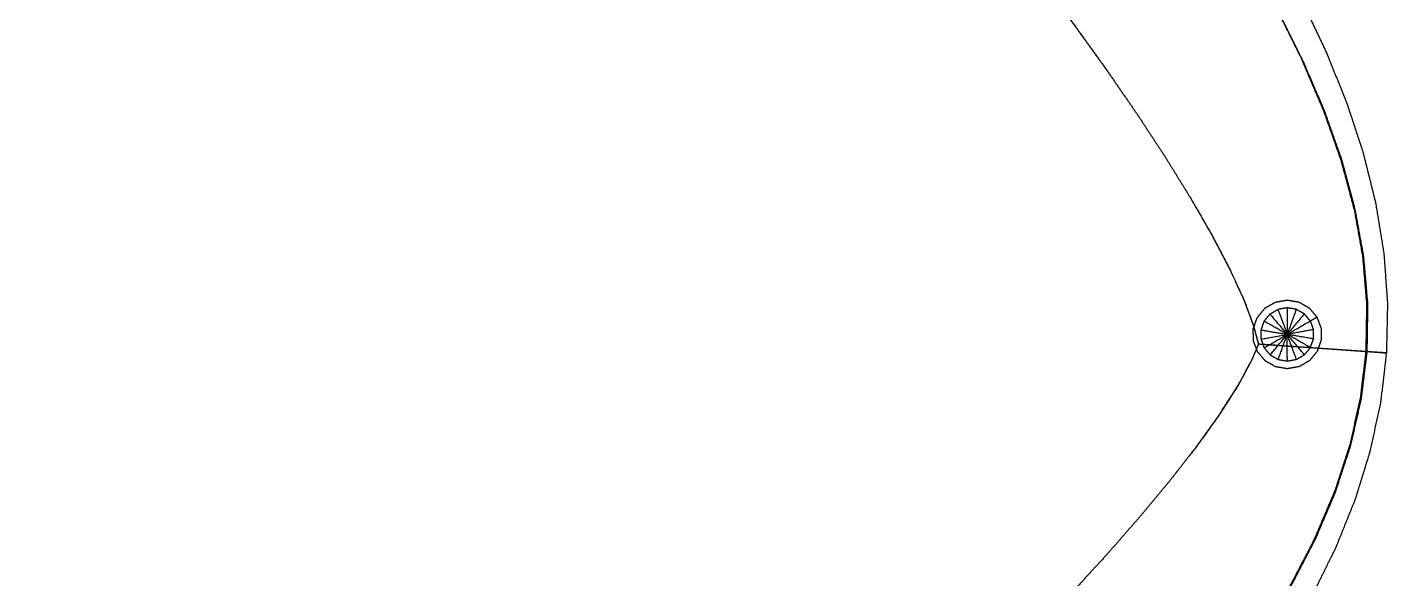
# Model space of a CAD drawing. Header units: millimetres. Extents: x 3429 to 24139, y -631 to 9878.
# Drawn here: x 7886.2 to 7915.46, y 3834.6 to 3846.46 of the extents above; entities that cross this region are included whole.
import ezdxf

# ---------------------------------------------------------------- set-up
doc = ezdxf.new("R2010")
doc.units = ezdxf.units.MM
doc.layers.add('multid_gorunus_4', color=15, linetype='Continuous', lineweight=9)
doc.layers.add('multid_gorunus_5', color=193, linetype='Continuous', lineweight=5)

# ---------------------------------------------------------------- blocks, each defined once
blk = doc.blocks.new('yuvarlak masa')
at = {"layer": 'multid_gorunus_4', "lineweight": -3}
for points, knots in [([(2029.454, 7664.477), (2029.454, 7664.477), (2029.454, 7664.477), (2029.9, 7663.94), (2030.346, 7663.402), (2030.779, 7662.869), (2031.212, 7662.336), (2031.629, 7661.809), (2032.046, 7661.282), (2032.445, 7660.765), (2032.844, 7660.247), (2033.222, 7659.742), (2033.599, 7659.236), (2033.953, 7658.745), (2034.306, 7658.254), (2034.307, 7658.252), (2034.309, 7658.25)], [1, 1, 1, 1, 1, 2, 2, 3, 3, 4, 4, 5, 5, 6, 6, 7, 7, 7.004048, 7.004048, 7.004048]), ([(2029.454, 7664.477), (2029.454, 7664.477), (2029.454, 7664.477), (2029.9, 7663.94), (2030.346, 7663.402), (2030.779, 7662.869), (2031.212, 7662.336), (2031.629, 7661.809), (2032.046, 7661.282), (2032.445, 7660.765), (2032.844, 7660.247), (2033.222, 7659.742), (2033.599, 7659.236), (2033.953, 7658.745), (2034.306, 7658.254), (2034.307, 7658.252), (2034.309, 7658.25)], [1, 1, 1, 1, 1, 2, 2, 3, 3, 4, 4, 5, 5, 6, 6, 7, 7, 7.004048, 7.004048, 7.004048]), ([(2035.21, 7663.894), (2035.598, 7663.343), (2035.985, 7662.792), (2036.347, 7662.244), (2036.71, 7661.696), (2037.043, 7661.151), (2037.377, 7660.607), (2037.678, 7660.066), (2037.98, 7659.525), (2038.246, 7658.989), (2038.512, 7658.453)], [-3, -3, -3, -2, -2, -1, -1, 0, 0, 1, 1, 2, 2, 2]), ([(2035.21, 7663.894), (2035.598, 7663.343), (2035.985, 7662.792), (2036.347, 7662.244), (2036.71, 7661.696), (2037.043, 7661.151), (2037.377, 7660.607), (2037.678, 7660.066), (2037.98, 7659.525), (2038.246, 7658.989), (2038.512, 7658.453)], [-3, -3, -3, -2, -2, -1, -1, 0, 0, 1, 1, 2, 2, 2]), ([(2036.255, 7644.231), (2036.629, 7644.725), (2037.004, 7645.218), (2037.343, 7645.712), (2037.681, 7646.207), (2037.981, 7646.702), (2038.281, 7647.197), (2038.539, 7647.694), (2038.796, 7648.19), (2039.008, 7648.688), (2039.22, 7649.186), (2039.384, 7649.687), (2039.549, 7650.187), (2039.663, 7650.69), (2039.777, 7651.193), (2039.839, 7651.699), (2039.901, 7652.205), (2039.909, 7652.715), (2039.917, 7653.225), (2039.872, 7653.739), (2039.828, 7654.252), (2039.734, 7654.77), (2039.639, 7655.288), (2039.498, 7655.811), (2039.356, 7656.333), (2039.169, 7656.861), (2038.983, 7657.388), (2038.754, 7657.92), (2038.525, 7658.451), (2038.258, 7658.988), (2037.991, 7659.524), (2037.688, 7660.065), (2037.386, 7660.605)], [-10, -10, -10, -9, -9, -8, -8, -7, -7, -6, -6, -5, -5, -4, -4, -3, -3, -2, -2, -1, -1, 0, 0, 1, 1, 2, 2, 3, 3, 4, 4, 5, 5, 6, 6, 6]), ([(2036.255, 7644.231), (2036.629, 7644.725), (2037.004, 7645.218), (2037.343, 7645.712), (2037.681, 7646.207), (2037.981, 7646.702), (2038.281, 7647.197), (2038.539, 7647.694), (2038.796, 7648.19), (2039.008, 7648.688), (2039.22, 7649.186), (2039.384, 7649.687), (2039.549, 7650.187), (2039.663, 7650.69), (2039.777, 7651.193), (2039.839, 7651.699), (2039.901, 7652.205), (2039.909, 7652.715), (2039.917, 7653.225), (2039.872, 7653.739), (2039.828, 7654.252), (2039.734, 7654.77), (2039.639, 7655.288), (2039.498, 7655.811), (2039.356, 7656.333), (2039.169, 7656.861), (2038.983, 7657.388), (2038.754, 7657.92), (2038.525, 7658.451), (2038.258, 7658.988), (2037.991, 7659.524), (2037.688, 7660.065), (2037.386, 7660.605)], [-10, -10, -10, -9, -9, -8, -8, -7, -7, -6, -6, -5, -5, -4, -4, -3, -3, -2, -2, -1, -1, 0, 0, 1, 1, 2, 2, 3, 3, 4, 4, 5, 5, 6, 6, 6]), ([(2038.123, 7645.93), (2038.42, 7646.443), (2038.718, 7646.957), (2038.972, 7647.473), (2039.227, 7647.989), (2039.436, 7648.508), (2039.645, 7649.027), (2039.807, 7649.549), (2039.969, 7650.071), (2040.082, 7650.597), (2040.196, 7651.122), (2040.258, 7651.651), (2040.321, 7652.179), (2040.333, 7652.712), (2040.344, 7653.244), (2040.305, 7653.78), (2040.266, 7654.316), (2040.178, 7654.855), (2040.09, 7655.395), (2039.955, 7655.938), (2039.82, 7656.481), (2039.64, 7657.028), (2039.459, 7657.574), (2039.236, 7658.124), (2039.013, 7658.674), (2038.75, 7659.227), (2038.488, 7659.78)], [-8, -8, -8, -7, -7, -6, -6, -5, -5, -4, -4, -3, -3, -2, -2, -1, -1, 0, 0, 1, 1, 2, 2, 3, 3, 4, 4, 5, 5, 5]), ([(2038.123, 7645.93), (2038.42, 7646.443), (2038.718, 7646.957), (2038.972, 7647.473), (2039.227, 7647.989), (2039.436, 7648.508), (2039.645, 7649.027), (2039.807, 7649.549), (2039.969, 7650.071), (2040.082, 7650.597), (2040.196, 7651.122), (2040.258, 7651.651), (2040.321, 7652.179), (2040.333, 7652.712), (2040.344, 7653.244), (2040.305, 7653.78), (2040.266, 7654.316), (2040.178, 7654.855), (2040.09, 7655.395), (2039.955, 7655.938), (2039.82, 7656.481), (2039.64, 7657.028), (2039.459, 7657.574), (2039.236, 7658.124), (2039.013, 7658.674), (2038.75, 7659.227), (2038.488, 7659.78)], [-8, -8, -8, -7, -7, -6, -6, -5, -5, -4, -4, -3, -3, -2, -2, -1, -1, 0, 0, 1, 1, 2, 2, 3, 3, 4, 4, 5, 5, 5]), ([(2039.336, 7656.338), (2039.476, 7655.815), (2039.615, 7655.292), (2039.617, 7655.291), (2039.618, 7655.29), (2039.478, 7655.813), (2039.337, 7656.335), (2039.152, 7656.862), (2038.967, 7657.389), (2038.739, 7657.921), (2038.512, 7658.453), (2038.512, 7658.455), (2038.512, 7658.456), (2038.739, 7657.924), (2038.966, 7657.392), (2038.966, 7657.391), (2038.967, 7657.389)], [-3, -3, -3, -2, -2, -1, -1, 0, 0, 1, 1, 2, 2, 3, 3, 4, 4, 4.002818, 4.002818, 4.002818]), ([(2039.336, 7656.338), (2039.476, 7655.815), (2039.615, 7655.292), (2039.617, 7655.291), (2039.618, 7655.29), (2039.478, 7655.813), (2039.337, 7656.335), (2039.152, 7656.862), (2038.967, 7657.389), (2038.739, 7657.921), (2038.512, 7658.453), (2038.512, 7658.455), (2038.512, 7658.456), (2038.739, 7657.924), (2038.966, 7657.392), (2038.966, 7657.391), (2038.967, 7657.389)], [-3, -3, -3, -2, -2, -1, -1, 0, 0, 1, 1, 2, 2, 3, 3, 4, 4, 4.002818, 4.002818, 4.002818]), ([(2039.615, 7655.292), (2039.708, 7654.774), (2039.801, 7654.256), (2039.844, 7653.742), (2039.887, 7653.228), (2039.879, 7652.72), (2039.871, 7652.212)], [-3, -3, -3, -2, -2, -1, -1, -0.004637, -0.004637, -0.004637]), ([(2039.615, 7655.292), (2039.708, 7654.774), (2039.801, 7654.256), (2039.844, 7653.742), (2039.887, 7653.228), (2039.879, 7652.72), (2039.871, 7652.212)], [-3, -3, -3, -2, -2, -1, -1, -0.004637, -0.004637, -0.004637]), ([(2039.871, 7652.207), (2039.809, 7651.701), (2039.748, 7651.194), (2039.635, 7650.691), (2039.521, 7650.188), (2039.359, 7649.687), (2039.196, 7649.186)], [0.000254, 0.000254, 0.000254, 1, 1, 2, 2, 3, 3, 3]), ([(2039.871, 7652.207), (2039.809, 7651.701), (2039.748, 7651.194), (2039.635, 7650.691), (2039.521, 7650.188), (2039.359, 7649.687), (2039.196, 7649.186)], [0.000254, 0.000254, 0.000254, 1, 1, 2, 2, 3, 3, 3]), ([(2039.871, 7652.212), (2039.871, 7652.21), (2039.871, 7652.207), (2039.871, 7652.207), (2039.871, 7652.207)], [-0.004636755, -0.004636755, -0.004636755, 0, 0, 0.00025413, 0.00025413, 0.00025413]), ([(2039.871, 7652.212), (2039.871, 7652.21), (2039.871, 7652.207), (2039.871, 7652.207), (2039.871, 7652.207)], [-0.004636755, -0.004636755, -0.004636755, 0, 0, 0.00025413, 0.00025413, 0.00025413]), ([(2040.321, 7652.179), (2040.314, 7652.18), (2040.307, 7652.18), (2040.292, 7652.181), (2040.277, 7652.182), (2040.259, 7652.183), (2040.242, 7652.184), (2040.223, 7652.185), (2040.204, 7652.186), (2040.182, 7652.187), (2040.161, 7652.189), (2040.137, 7652.19), (2040.113, 7652.192), (2040.087, 7652.193), (2040.061, 7652.195), (2040.035, 7652.197), (2040.009, 7652.198), (2039.985, 7652.2), (2039.961, 7652.202), (2039.941, 7652.203), (2039.92, 7652.204), (2039.911, 7652.205), (2039.901, 7652.205)], [29, 29, 29, 30, 30, 31, 31, 32, 32, 33, 33, 34, 34, 35, 35, 36, 36, 37, 37, 38, 38, 39, 39, 39.683447, 39.683447, 39.683447]), ([(2040.321, 7652.179), (2040.314, 7652.18), (2040.307, 7652.18), (2040.292, 7652.181), (2040.277, 7652.182), (2040.259, 7652.183), (2040.242, 7652.184), (2040.223, 7652.185), (2040.204, 7652.186), (2040.182, 7652.187), (2040.161, 7652.189), (2040.137, 7652.19), (2040.113, 7652.192), (2040.087, 7652.193), (2040.061, 7652.195), (2040.035, 7652.197), (2040.009, 7652.198), (2039.985, 7652.2), (2039.961, 7652.202), (2039.941, 7652.203), (2039.92, 7652.204), (2039.911, 7652.205), (2039.901, 7652.205)], [29, 29, 29, 30, 30, 31, 31, 32, 32, 33, 33, 34, 34, 35, 35, 36, 36, 37, 37, 38, 38, 39, 39, 39.683447, 39.683447, 39.683447]), ([(2038.266, 7647.197), (2038.265, 7647.196), (2038.264, 7647.195), (2037.966, 7646.699), (2037.668, 7646.203), (2037.668, 7646.205), (2037.668, 7646.207), (2037.967, 7646.702), (2038.265, 7647.198), (2038.522, 7647.694), (2038.778, 7648.191), (2038.988, 7648.689), (2039.199, 7649.188), (2039.198, 7649.187), (2039.196, 7649.186), (2038.986, 7648.687), (2038.776, 7648.189), (2038.776, 7648.189), (2038.776, 7648.188)], [-7.002731, -7.002731, -7.002731, -7, -7, -6, -6, -5, -5, -4, -4, -3, -3, -2, -2, -1, -1, 0, 0, 0.000328, 0.000328, 0.000328]), ([(2038.266, 7647.197), (2038.265, 7647.196), (2038.264, 7647.195), (2037.966, 7646.699), (2037.668, 7646.203), (2037.668, 7646.205), (2037.668, 7646.207), (2037.967, 7646.702), (2038.265, 7647.198), (2038.522, 7647.694), (2038.778, 7648.191), (2038.988, 7648.689), (2039.199, 7649.188), (2039.198, 7649.187), (2039.196, 7649.186), (2038.986, 7648.687), (2038.776, 7648.189), (2038.776, 7648.189), (2038.776, 7648.188)], [-7.002731, -7.002731, -7.002731, -7, -7, -6, -6, -5, -5, -4, -4, -3, -3, -2, -2, -1, -1, 0, 0, 0.000328, 0.000328, 0.000328])]:
    blk.add_open_spline(points, degree=2, knots=knots, dxfattribs=at)
at = {"layer": 'multid_gorunus_5', "lineweight": -3}
for points, knots in [([(2007.124, 7679.867), (2007.011, 7679.745), (2006.899, 7679.623), (2006.714, 7679.425), (2006.528, 7679.227), (2006.251, 7678.931), (2005.973, 7678.635), (2005.611, 7678.25), (2005.249, 7677.866), (2004.811, 7677.402), (2004.374, 7676.937), (2003.869, 7676.402), (2003.365, 7675.866), (2002.801, 7675.269), (2002.238, 7674.671), (2001.617, 7674.013), (2000.997, 7673.355), (2000.32, 7672.637), (1999.643, 7671.919), (1998.911, 7671.142), (1998.18, 7670.366), (1997.394, 7669.533), (1996.609, 7668.7), (1995.821, 7667.807), (1995.033, 7666.914), (1994.294, 7665.958), (1993.554, 7665.002), (1992.915, 7663.981), (1992.276, 7662.96), (1991.787, 7661.871), (1991.299, 7660.782), (1990.973, 7659.585), (1990.118, 7657.93), (1989.965, 7656.587), (1989.751, 7655.192), (1989.783, 7653.664), (1989.814, 7652.136), (1990.041, 7650.384), (1990.268, 7648.632), (1990.733, 7646.792), (1991.199, 7644.952), (1991.946, 7643.161), (1992.694, 7641.37), (1993.767, 7639.763), (1994.841, 7638.156), (1996.283, 7636.871), (1997.726, 7635.585), (1999.396, 7634.597), (2001.067, 7633.608), (2002.824, 7632.892), (2004.582, 7632.176), (2006.286, 7631.709), (2007.99, 7631.242), (2009.498, 7630.999), (2011.007, 7630.757), (2012.419, 7630.775), (2014.299, 7631.199), (2015.529, 7631.356), (2016.759, 7631.513), (2017.906, 7631.846), (2019.052, 7632.179), (2020.152, 7632.67), (2021.252, 7633.162), (2022.3, 7633.762), (2023.349, 7634.362), (2024.343, 7635.018), (2025.336, 7635.675), (2026.27, 7636.338), (2027.204, 7637), (2028.074, 7637.617), (2028.945, 7638.234), (2029.749, 7638.805), (2030.554, 7639.376), (2031.292, 7639.9), (2032.03, 7640.423), (2032.7, 7640.898), (2033.37, 7641.373), (2033.97, 7641.799), (2034.57, 7642.224), (2035.09, 7642.593), (2035.611, 7642.962), (2036.042, 7643.268), (2036.473, 7643.573), (2036.804, 7643.807), (2037.136, 7644.041), (2037.358, 7644.197), (2037.579, 7644.353), (2037.716, 7644.448), (2037.852, 7644.542)], [-33.999876, -33.999876, -33.999876, -33, -33, -32, -32, -31, -31, -30, -30, -29, -29, -28, -28, -27, -27, -26, -26, -25, -25, -24, -24, -23, -23, -22, -22, -21, -21, -20, -20, -19, -19, -18, -18, -17, -17, -16, -16, -15, -15, -14, -14, -13, -13, -12, -12, -11, -11, -10, -10, -9, -9, -8, -8, -7, -7, -6, -6, -5, -5, -4, -4, -3, -3, -2, -2, -1, -1, 0, 0, 1, 1, 2, 2, 3, 3, 4, 4, 5, 5, 6, 6, 7, 7, 8, 8, 9, 9, 9.998954, 9.998954, 9.998954]), ([(2007.124, 7679.867), (2007.011, 7679.745), (2006.899, 7679.623), (2006.714, 7679.425), (2006.528, 7679.227), (2006.251, 7678.931), (2005.973, 7678.635), (2005.611, 7678.25), (2005.249, 7677.866), (2004.811, 7677.402), (2004.374, 7676.937), (2003.869, 7676.402), (2003.365, 7675.866), (2002.801, 7675.269), (2002.238, 7674.671), (2001.617, 7674.013), (2000.997, 7673.355), (2000.32, 7672.637), (1999.643, 7671.919), (1998.911, 7671.142), (1998.18, 7670.366), (1997.394, 7669.533), (1996.609, 7668.7), (1995.821, 7667.807), (1995.033, 7666.914), (1994.294, 7665.958), (1993.554, 7665.002), (1992.915, 7663.981), (1992.276, 7662.96), (1991.787, 7661.871), (1991.299, 7660.782), (1990.973, 7659.585), (1990.118, 7657.93), (1989.965, 7656.587), (1989.751, 7655.192), (1989.783, 7653.664), (1989.814, 7652.136), (1990.041, 7650.384), (1990.268, 7648.632), (1990.733, 7646.792), (1991.199, 7644.952), (1991.946, 7643.161), (1992.694, 7641.37), (1993.767, 7639.763), (1994.841, 7638.156), (1996.283, 7636.871), (1997.726, 7635.585), (1999.396, 7634.597), (2001.067, 7633.608), (2002.824, 7632.892), (2004.582, 7632.176), (2006.286, 7631.709), (2007.99, 7631.242), (2009.498, 7630.999), (2011.007, 7630.757), (2012.419, 7630.775), (2014.299, 7631.199), (2015.529, 7631.356), (2016.759, 7631.513), (2017.906, 7631.846), (2019.052, 7632.179), (2020.152, 7632.67), (2021.252, 7633.162), (2022.3, 7633.762), (2023.349, 7634.362), (2024.343, 7635.018), (2025.336, 7635.675), (2026.27, 7636.338), (2027.204, 7637), (2028.074, 7637.617), (2028.945, 7638.234), (2029.749, 7638.805), (2030.554, 7639.376), (2031.292, 7639.9), (2032.03, 7640.423), (2032.7, 7640.898), (2033.37, 7641.373), (2033.97, 7641.799), (2034.57, 7642.224), (2035.09, 7642.593), (2035.611, 7642.962), (2036.042, 7643.268), (2036.473, 7643.573), (2036.804, 7643.807), (2037.136, 7644.041), (2037.358, 7644.197), (2037.579, 7644.353), (2037.716, 7644.448), (2037.852, 7644.542)], [-33.999876, -33.999876, -33.999876, -33, -33, -32, -32, -31, -31, -30, -30, -29, -29, -28, -28, -27, -27, -26, -26, -25, -25, -24, -24, -23, -23, -22, -22, -21, -21, -20, -20, -19, -19, -18, -18, -17, -17, -16, -16, -15, -15, -14, -14, -13, -13, -12, -12, -11, -11, -10, -10, -9, -9, -8, -8, -7, -7, -6, -6, -5, -5, -4, -4, -3, -3, -2, -2, -1, -1, 0, 0, 1, 1, 2, 2, 3, 3, 4, 4, 5, 5, 6, 6, 7, 7, 8, 8, 9, 9, 9.998954, 9.998954, 9.998954]), ([(1990.749, 7658.762), (1991.043, 7659.116), (1991.336, 7659.47), (1991.694, 7659.878), (1992.051, 7660.287), (1992.44, 7660.711), (1992.829, 7661.135), (1993.247, 7661.573), (1993.665, 7662.011), (1994.109, 7662.459), (1994.553, 7662.908), (1995.019, 7663.365), (1995.486, 7663.822), (1995.972, 7664.286), (1996.458, 7664.75), (1996.961, 7665.219), (1997.463, 7665.687), (1997.979, 7666.158), (1998.496, 7666.628), (1999.022, 7667.099), (1999.548, 7667.569), (2000.081, 7668.038), (2000.615, 7668.506), (2001.152, 7668.97), (2001.689, 7669.434), (2002.227, 7669.89), (2002.765, 7670.347), (2003.302, 7670.793), (2003.839, 7671.24), (2004.373, 7671.673), (2004.906, 7672.107), (2005.432, 7672.524), (2005.959, 7672.942), (2006.476, 7673.341), (2006.993, 7673.74), (2007.499, 7674.117), (2008.004, 7674.495), (2008.496, 7674.848), (2008.987, 7675.202), (2009.461, 7675.529), (2009.936, 7675.855), (2010.389, 7676.152), (2010.843, 7676.45), (2011.273, 7676.715), (2011.703, 7676.981), (2012.105, 7677.212), (2012.508, 7677.443), (2012.879, 7677.638), (2013.25, 7677.832), (2013.581, 7677.984), (2013.913, 7678.136), (2014.195, 7678.24), (2014.478, 7678.345), (2014.675, 7678.398), (2014.872, 7678.451), (2015.059, 7678.37), (2015.247, 7678.29), (2015.512, 7678.147), (2015.777, 7678.003), (2016.084, 7677.806), (2016.39, 7677.609), (2016.731, 7677.364), (2017.071, 7677.119), (2017.437, 7676.834), (2017.803, 7676.549), (2018.192, 7676.227), (2018.581, 7675.904), (2018.989, 7675.547), (2019.398, 7675.19), (2019.822, 7674.801), (2020.247, 7674.413), (2020.685, 7673.995), (2021.122, 7673.577), (2021.571, 7673.133), (2022.02, 7672.69), (2022.477, 7672.223), (2022.935, 7671.757), (2023.398, 7671.271), (2023.862, 7670.785), (2024.331, 7670.282), (2024.799, 7669.779), (2025.269, 7669.263), (2025.74, 7668.747), (2026.21, 7668.221), (2026.68, 7667.694), (2027.148, 7667.161), (2027.617, 7666.627), (2028.08, 7666.09), (2028.544, 7665.553), (2029, 7665.014), (2029.457, 7664.475), (2029.903, 7663.938), (2030.349, 7663.401), (2030.782, 7662.867), (2031.215, 7662.334), (2031.633, 7661.807), (2032.05, 7661.281), (2032.449, 7660.763), (2032.848, 7660.245), (2033.225, 7659.74), (2033.602, 7659.234), (2033.956, 7658.742), (2034.309, 7658.251), (2034.636, 7657.776), (2034.963, 7657.302), (2035.26, 7656.848), (2035.558, 7656.394), (2035.823, 7655.964), (2036.089, 7655.534), (2036.321, 7655.132), (2036.552, 7654.729), (2036.747, 7654.358), (2036.942, 7653.987), (2037.095, 7653.656), (2037.247, 7653.325), (2037.352, 7653.043), (2037.456, 7652.76), (2037.509, 7652.563), (2037.562, 7652.366), (2037.482, 7652.179), (2037.402, 7651.991), (2037.259, 7651.726), (2037.116, 7651.461), (2036.919, 7651.154), (2036.721, 7650.848), (2036.477, 7650.508), (2036.232, 7650.168), (2035.947, 7649.802), (2035.662, 7649.436), (2035.339, 7649.047), (2035.016, 7648.659), (2034.659, 7648.25), (2034.302, 7647.842), (2033.913, 7647.418), (2033.524, 7646.993), (2033.106, 7646.556), (2032.688, 7646.118), (2032.244, 7645.67), (2031.8, 7645.221), (2031.334, 7644.764), (2030.867, 7644.307), (2030.381, 7643.843), (2029.895, 7643.379), (2029.392, 7642.91), (2028.889, 7642.442), (2028.373, 7641.971), (2027.857, 7641.501), (2027.331, 7641.03), (2026.805, 7640.56), (2026.272, 7640.091), (2025.738, 7639.623), (2025.201, 7639.159), (2024.664, 7638.695), (2024.126, 7638.239), (2023.587, 7637.782), (2023.05, 7637.335), (2022.513, 7636.889), (2021.98, 7636.456), (2021.447, 7636.022), (2020.921, 7635.605), (2020.394, 7635.187), (2019.877, 7634.788), (2019.36, 7634.389), (2018.854, 7634.011), (2018.349, 7633.634), (2017.857, 7633.28), (2017.366, 7632.927), (2016.892, 7632.6), (2016.417, 7632.274), (2015.963, 7631.977), (2015.51, 7631.679), (2015.177, 7631.474), (2014.844, 7631.268)], [4.088884, 4.088884, 4.088884, 5, 5, 6, 6, 7, 7, 8, 8, 9, 9, 10, 10, 11, 11, 12, 12, 13, 13, 14, 14, 15, 15, 16, 16, 17, 17, 18, 18, 19, 19, 20, 20, 21, 21, 22, 22, 23, 23, 24, 24, 25, 25, 26, 26, 27, 27, 28, 28, 29, 29, 30, 30, 31, 31, 32, 32, 33, 33, 34, 34, 35, 35, 36, 36, 37, 37, 38, 38, 39, 39, 40, 40, 41, 41, 42, 42, 43, 43, 44, 44, 45, 45, 46, 46, 47, 47, 48, 48, 49, 49, 50, 50, 51, 51, 52, 52, 53, 53, 54, 54, 55, 55, 56, 56, 57, 57, 58, 58, 59, 59, 60, 60, 61, 61, 62, 62, 63, 63, 64, 64, 65, 65, 66, 66, 67, 67, 68, 68, 69, 69, 70, 70, 71, 71, 72, 72, 73, 73, 74, 74, 75, 75, 76, 76, 77, 77, 78, 78, 79, 79, 80, 80, 81, 81, 82, 82, 83, 83, 84, 84, 85, 85, 86, 86, 87, 87, 88, 88, 89, 89, 89.773868, 89.773868, 89.773868]), ([(1990.749, 7658.762), (1991.043, 7659.116), (1991.336, 7659.47), (1991.694, 7659.878), (1992.051, 7660.287), (1992.44, 7660.711), (1992.829, 7661.135), (1993.247, 7661.573), (1993.665, 7662.011), (1994.109, 7662.459), (1994.553, 7662.908), (1995.019, 7663.365), (1995.486, 7663.822), (1995.972, 7664.286), (1996.458, 7664.75), (1996.961, 7665.219), (1997.463, 7665.687), (1997.979, 7666.158), (1998.496, 7666.628), (1999.022, 7667.099), (1999.548, 7667.569), (2000.081, 7668.038), (2000.615, 7668.506), (2001.152, 7668.97), (2001.689, 7669.434), (2002.227, 7669.89), (2002.765, 7670.347), (2003.302, 7670.793), (2003.839, 7671.24), (2004.373, 7671.673), (2004.906, 7672.107), (2005.432, 7672.524), (2005.959, 7672.942), (2006.476, 7673.341), (2006.993, 7673.74), (2007.499, 7674.117), (2008.004, 7674.495), (2008.496, 7674.848), (2008.987, 7675.202), (2009.461, 7675.529), (2009.936, 7675.855), (2010.389, 7676.152), (2010.843, 7676.45), (2011.273, 7676.715), (2011.703, 7676.981), (2012.105, 7677.212), (2012.508, 7677.443), (2012.879, 7677.638), (2013.25, 7677.832), (2013.581, 7677.984), (2013.913, 7678.136), (2014.195, 7678.24), (2014.478, 7678.345), (2014.675, 7678.398), (2014.872, 7678.451), (2015.059, 7678.37), (2015.247, 7678.29), (2015.512, 7678.147), (2015.777, 7678.003), (2016.084, 7677.806), (2016.39, 7677.609), (2016.731, 7677.364), (2017.071, 7677.119), (2017.437, 7676.834), (2017.803, 7676.549), (2018.192, 7676.227), (2018.581, 7675.904), (2018.989, 7675.547), (2019.398, 7675.19), (2019.822, 7674.801), (2020.247, 7674.413), (2020.685, 7673.995), (2021.122, 7673.577), (2021.571, 7673.133), (2022.02, 7672.69), (2022.477, 7672.223), (2022.935, 7671.757), (2023.398, 7671.271), (2023.862, 7670.785), (2024.331, 7670.282), (2024.799, 7669.779), (2025.269, 7669.263), (2025.74, 7668.747), (2026.21, 7668.221), (2026.68, 7667.694), (2027.148, 7667.161), (2027.617, 7666.627), (2028.08, 7666.09), (2028.544, 7665.553), (2029, 7665.014), (2029.457, 7664.475), (2029.903, 7663.938), (2030.349, 7663.401), (2030.782, 7662.867), (2031.215, 7662.334), (2031.633, 7661.807), (2032.05, 7661.281), (2032.449, 7660.763), (2032.848, 7660.245), (2033.225, 7659.74), (2033.602, 7659.234), (2033.956, 7658.742), (2034.309, 7658.251), (2034.636, 7657.776), (2034.963, 7657.302), (2035.26, 7656.848), (2035.558, 7656.394), (2035.823, 7655.964), (2036.089, 7655.534), (2036.321, 7655.132), (2036.552, 7654.729), (2036.747, 7654.358), (2036.942, 7653.987), (2037.095, 7653.656), (2037.247, 7653.325), (2037.352, 7653.043), (2037.456, 7652.76), (2037.509, 7652.563), (2037.562, 7652.366), (2037.482, 7652.179), (2037.402, 7651.991), (2037.259, 7651.726), (2037.116, 7651.461), (2036.919, 7651.154), (2036.721, 7650.848), (2036.477, 7650.508), (2036.232, 7650.168), (2035.947, 7649.802), (2035.662, 7649.436), (2035.339, 7649.047), (2035.016, 7648.659), (2034.659, 7648.25), (2034.302, 7647.842), (2033.913, 7647.418), (2033.524, 7646.993), (2033.106, 7646.556), (2032.688, 7646.118), (2032.244, 7645.67), (2031.8, 7645.221), (2031.334, 7644.764), (2030.867, 7644.307), (2030.381, 7643.843), (2029.895, 7643.379), (2029.392, 7642.91), (2028.889, 7642.442), (2028.373, 7641.971), (2027.857, 7641.501), (2027.331, 7641.03), (2026.805, 7640.56), (2026.272, 7640.091), (2025.738, 7639.623), (2025.201, 7639.159), (2024.664, 7638.695), (2024.126, 7638.239), (2023.587, 7637.782), (2023.05, 7637.335), (2022.513, 7636.889), (2021.98, 7636.456), (2021.447, 7636.022), (2020.921, 7635.605), (2020.394, 7635.187), (2019.877, 7634.788), (2019.36, 7634.389), (2018.854, 7634.011), (2018.349, 7633.634), (2017.857, 7633.28), (2017.366, 7632.927), (2016.892, 7632.6), (2016.417, 7632.274), (2015.963, 7631.977), (2015.51, 7631.679), (2015.177, 7631.474), (2014.844, 7631.268)], [4.088884, 4.088884, 4.088884, 5, 5, 6, 6, 7, 7, 8, 8, 9, 9, 10, 10, 11, 11, 12, 12, 13, 13, 14, 14, 15, 15, 16, 16, 17, 17, 18, 18, 19, 19, 20, 20, 21, 21, 22, 22, 23, 23, 24, 24, 25, 25, 26, 26, 27, 27, 28, 28, 29, 29, 30, 30, 31, 31, 32, 32, 33, 33, 34, 34, 35, 35, 36, 36, 37, 37, 38, 38, 39, 39, 40, 40, 41, 41, 42, 42, 43, 43, 44, 44, 45, 45, 46, 46, 47, 47, 48, 48, 49, 49, 50, 50, 51, 51, 52, 52, 53, 53, 54, 54, 55, 55, 56, 56, 57, 57, 58, 58, 59, 59, 60, 60, 61, 61, 62, 62, 63, 63, 64, 64, 65, 65, 66, 66, 67, 67, 68, 68, 69, 69, 70, 70, 71, 71, 72, 72, 73, 73, 74, 74, 75, 75, 76, 76, 77, 77, 78, 78, 79, 79, 80, 80, 81, 81, 82, 82, 83, 83, 84, 84, 85, 85, 86, 86, 87, 87, 88, 88, 89, 89, 89.773868, 89.773868, 89.773868]), ([(2036.552, 7654.73), (2036.746, 7654.362), (2036.94, 7653.994), (2037.093, 7653.663), (2037.246, 7653.333), (2037.351, 7653.05), (2037.456, 7652.768), (2037.509, 7652.571), (2037.563, 7652.374), (2037.687, 7652.366), (2037.811, 7652.357), (2037.959, 7652.347), (2038.107, 7652.336), (2038.249, 7652.326), (2038.392, 7652.316), (2038.527, 7652.307), (2038.661, 7652.297), (2038.788, 7652.289), (2038.914, 7652.28), (2039.032, 7652.271), (2039.151, 7652.263), (2039.263, 7652.255), (2039.375, 7652.247), (2039.482, 7652.24), (2039.589, 7652.232), (2039.692, 7652.225), (2039.795, 7652.218), (2039.888, 7652.211), (2039.982, 7652.204), (2040.059, 7652.199), (2040.137, 7652.193), (2040.193, 7652.189), (2040.249, 7652.185), (2040.278, 7652.183), (2040.306, 7652.181), (2040.314, 7652.18), (2040.321, 7652.179)], [11.007985, 11.007985, 11.007985, 12, 12, 13, 13, 14, 14, 15, 15, 16, 16, 17, 17, 18, 18, 19, 19, 20, 20, 21, 21, 22, 22, 23, 23, 24, 24, 25, 25, 26, 26, 27, 27, 28, 28, 29, 29, 29]), ([(2036.552, 7654.73), (2036.746, 7654.362), (2036.94, 7653.994), (2037.093, 7653.663), (2037.246, 7653.333), (2037.351, 7653.05), (2037.456, 7652.768), (2037.509, 7652.571), (2037.563, 7652.374), (2037.687, 7652.366), (2037.811, 7652.357), (2037.959, 7652.347), (2038.107, 7652.336), (2038.249, 7652.326), (2038.392, 7652.316), (2038.527, 7652.307), (2038.661, 7652.297), (2038.788, 7652.289), (2038.914, 7652.28), (2039.032, 7652.271), (2039.151, 7652.263), (2039.263, 7652.255), (2039.375, 7652.247), (2039.482, 7652.24), (2039.589, 7652.232), (2039.692, 7652.225), (2039.795, 7652.218), (2039.888, 7652.211), (2039.982, 7652.204), (2040.059, 7652.199), (2040.137, 7652.193), (2040.193, 7652.189), (2040.249, 7652.185), (2040.278, 7652.183), (2040.306, 7652.181), (2040.314, 7652.18), (2040.321, 7652.179)], [11.007985, 11.007985, 11.007985, 12, 12, 13, 13, 14, 14, 15, 15, 16, 16, 17, 17, 18, 18, 19, 19, 20, 20, 21, 21, 22, 22, 23, 23, 24, 24, 25, 25, 26, 26, 27, 27, 28, 28, 29, 29, 29]), ([(2038.178, 7653.151), (2038.08, 7653.133), (2037.982, 7653.115), (2038.082, 7652.846), (2038.181, 7652.578)], [0, 0, 0, 1, 1, 2, 2, 2]), ([(2038.178, 7653.151), (2038.08, 7653.133), (2037.982, 7653.115), (2038.082, 7652.846), (2038.181, 7652.578)], [0, 0, 0, 1, 1, 2, 2, 2]), ([(2038.374, 7653.117), (2038.276, 7653.134), (2038.178, 7653.151), (2038.18, 7652.864), (2038.181, 7652.578)], [0, 0, 0, 1, 1, 2, 2, 2]), ([(2038.374, 7653.117), (2038.276, 7653.134), (2038.178, 7653.151), (2038.18, 7652.864), (2038.181, 7652.578)], [0, 0, 0, 1, 1, 2, 2, 2]), ([(2038.547, 7653.019), (2038.461, 7653.068), (2038.374, 7653.117), (2038.278, 7652.847), (2038.181, 7652.578)], [0, 0, 0, 1, 1, 2, 2, 2]), ([(2038.547, 7653.019), (2038.461, 7653.068), (2038.374, 7653.117), (2038.278, 7652.847), (2038.181, 7652.578)], [0, 0, 0, 1, 1, 2, 2, 2]), ([(2037.616, 7652.674), (2037.65, 7652.768), (2037.683, 7652.862), (2037.932, 7652.72), (2038.181, 7652.578), (2037.899, 7652.626), (2037.616, 7652.674)], [0, 0, 0, 1, 1, 2, 2, 3, 3, 3]), ([(2037.616, 7652.674), (2037.65, 7652.768), (2037.683, 7652.862), (2037.932, 7652.72), (2038.181, 7652.578), (2037.899, 7652.626), (2037.616, 7652.674)], [0, 0, 0, 1, 1, 2, 2, 3, 3, 3]), ([(2037.683, 7652.862), (2037.747, 7652.938), (2037.81, 7653.015), (2037.996, 7652.796), (2038.181, 7652.578)], [0, 0, 0, 1, 1, 2, 2, 2]), ([(2037.683, 7652.862), (2037.747, 7652.938), (2037.81, 7653.015), (2037.996, 7652.796), (2038.181, 7652.578)], [0, 0, 0, 1, 1, 2, 2, 2]), ([(2038.676, 7652.867), (2038.612, 7652.943), (2038.547, 7653.019), (2038.364, 7652.798), (2038.181, 7652.578)], [0, 0, 0, 1, 1, 2, 2, 2]), ([(2038.676, 7652.867), (2038.612, 7652.943), (2038.547, 7653.019), (2038.364, 7652.798), (2038.181, 7652.578)], [0, 0, 0, 1, 1, 2, 2, 2]), ([(2038.181, 7652.578), (2038.429, 7652.722), (2038.676, 7652.867), (2038.682, 7652.87), (2038.687, 7652.873), (2038.693, 7652.877), (2038.698, 7652.88), (2038.704, 7652.883), (2038.709, 7652.886), (2038.715, 7652.889), (2038.72, 7652.893), (2038.726, 7652.896), (2038.731, 7652.899), (2038.737, 7652.902), (2038.743, 7652.906), (2038.748, 7652.909), (2038.754, 7652.912), (2038.759, 7652.915), (2038.765, 7652.919), (2038.77, 7652.922), (2038.776, 7652.925), (2038.781, 7652.928), (2038.787, 7652.931), (2038.792, 7652.935), (2038.798, 7652.938), (2038.803, 7652.941), (2038.809, 7652.944), (2038.814, 7652.948), (2038.82, 7652.951)], [0, 0, 0, 1, 1, 2, 2, 3, 3, 4, 4, 5, 5, 6, 6, 7, 7, 8, 8, 9, 9, 10, 10, 11, 11, 12, 12, 13, 13, 14, 14, 14]), ([(2038.181, 7652.578), (2038.429, 7652.722), (2038.676, 7652.867), (2038.682, 7652.87), (2038.687, 7652.873), (2038.693, 7652.877), (2038.698, 7652.88), (2038.704, 7652.883), (2038.709, 7652.886), (2038.715, 7652.889), (2038.72, 7652.893), (2038.726, 7652.896), (2038.731, 7652.899), (2038.737, 7652.902), (2038.743, 7652.906), (2038.748, 7652.909), (2038.754, 7652.912), (2038.759, 7652.915), (2038.765, 7652.919), (2038.77, 7652.922), (2038.776, 7652.925), (2038.781, 7652.928), (2038.787, 7652.931), (2038.792, 7652.935), (2038.798, 7652.938), (2038.803, 7652.941), (2038.809, 7652.944), (2038.814, 7652.948), (2038.82, 7652.951)], [0, 0, 0, 1, 1, 2, 2, 3, 3, 4, 4, 5, 5, 6, 6, 7, 7, 8, 8, 9, 9, 10, 10, 11, 11, 12, 12, 13, 13, 14, 14, 14]), ([(2037.616, 7652.674), (2037.617, 7652.575), (2037.617, 7652.475), (2037.899, 7652.526), (2038.181, 7652.578)], [0, 0, 0, 1, 1, 2, 2, 2]), ([(2037.616, 7652.674), (2037.617, 7652.575), (2037.617, 7652.475), (2037.899, 7652.526), (2038.181, 7652.578)], [0, 0, 0, 1, 1, 2, 2, 2]), ([(2037.617, 7652.475), (2037.652, 7652.382), (2037.686, 7652.288), (2037.934, 7652.433), (2038.181, 7652.578)], [0, 0, 0, 1, 1, 2, 2, 2]), ([(2037.617, 7652.475), (2037.652, 7652.382), (2037.686, 7652.288), (2037.934, 7652.433), (2038.181, 7652.578)], [0, 0, 0, 1, 1, 2, 2, 2]), ([(2037.686, 7652.288), (2037.751, 7652.212), (2037.815, 7652.136), (2037.998, 7652.357), (2038.181, 7652.578)], [0, 0, 0, 1, 1, 2, 2, 2]), ([(2037.686, 7652.288), (2037.751, 7652.212), (2037.815, 7652.136), (2037.998, 7652.357), (2038.181, 7652.578)], [0, 0, 0, 1, 1, 2, 2, 2]), ([(2037.815, 7652.136), (2037.902, 7652.087), (2037.988, 7652.038), (2038.085, 7652.308), (2038.181, 7652.578)], [0, 0, 0, 1, 1, 2, 2, 2]), ([(2037.815, 7652.136), (2037.902, 7652.087), (2037.988, 7652.038), (2038.085, 7652.308), (2038.181, 7652.578)], [0, 0, 0, 1, 1, 2, 2, 2]), ([(2037.988, 7652.038), (2038.086, 7652.021), (2038.184, 7652.004), (2038.183, 7652.291), (2038.181, 7652.578)], [0, 0, 0, 1, 1, 2, 2, 2]), ([(2037.988, 7652.038), (2038.086, 7652.021), (2038.184, 7652.004), (2038.183, 7652.291), (2038.181, 7652.578)], [0, 0, 0, 1, 1, 2, 2, 2]), ([(2038.746, 7652.481), (2038.746, 7652.581), (2038.745, 7652.68), (2038.463, 7652.629), (2038.181, 7652.578)], [0, 0, 0, 1, 1, 2, 2, 2]), ([(2038.746, 7652.481), (2038.746, 7652.581), (2038.745, 7652.68), (2038.463, 7652.629), (2038.181, 7652.578)], [0, 0, 0, 1, 1, 2, 2, 2]), ([(2038.184, 7652.004), (2038.282, 7652.022), (2038.38, 7652.04), (2038.281, 7652.309), (2038.181, 7652.578)], [0, 0, 0, 1, 1, 2, 2, 2]), ([(2038.38, 7652.04), (2038.466, 7652.09), (2038.552, 7652.14), (2038.367, 7652.359), (2038.181, 7652.578)], [0, 0, 0, 1, 1, 2, 2, 2]), ([(2038.552, 7652.14), (2038.616, 7652.217), (2038.679, 7652.294), (2038.43, 7652.436), (2038.181, 7652.578)], [0, 0, 0, 1, 1, 2, 2, 2]), ([(2038.679, 7652.294), (2038.713, 7652.387), (2038.746, 7652.481), (2038.464, 7652.529), (2038.181, 7652.578)], [0, 0, 0, 1, 1, 2, 2, 2]), ([(2038.184, 7652.004), (2038.282, 7652.022), (2038.38, 7652.04), (2038.281, 7652.309), (2038.181, 7652.578)], [0, 0, 0, 1, 1, 2, 2, 2]), ([(2038.38, 7652.04), (2038.466, 7652.09), (2038.552, 7652.14), (2038.367, 7652.359), (2038.181, 7652.578)], [0, 0, 0, 1, 1, 2, 2, 2]), ([(2038.552, 7652.14), (2038.616, 7652.217), (2038.679, 7652.294), (2038.43, 7652.436), (2038.181, 7652.578)], [0, 0, 0, 1, 1, 2, 2, 2]), ([(2038.679, 7652.294), (2038.713, 7652.387), (2038.746, 7652.481), (2038.464, 7652.529), (2038.181, 7652.578)], [0, 0, 0, 1, 1, 2, 2, 2]), ([(2039.901, 7652.205), (2039.9, 7652.205), (2039.899, 7652.205), (2039.885, 7652.206), (2039.871, 7652.207), (2039.839, 7652.209), (2039.807, 7652.212), (2039.762, 7652.215), (2039.718, 7652.218), (2039.668, 7652.221), (2039.618, 7652.224), (2039.569, 7652.228), (2039.52, 7652.231), (2039.479, 7652.234), (2039.438, 7652.237), (2039.4, 7652.239), (2039.362, 7652.242), (2039.324, 7652.245), (2039.285, 7652.247), (2039.241, 7652.25), (2039.197, 7652.253), (2039.144, 7652.257), (2039.091, 7652.261), (2039.025, 7652.265), (2038.96, 7652.27), (2038.88, 7652.275), (2038.799, 7652.281), (2038.702, 7652.288), (2038.604, 7652.294), (2038.486, 7652.302), (2038.368, 7652.31), (2038.234, 7652.32), (2038.101, 7652.329), (2037.955, 7652.339), (2037.81, 7652.349), (2037.686, 7652.358), (2037.562, 7652.366)], [45, 45, 45, 46, 46, 47, 47, 48, 48, 49, 49, 50, 50, 51, 51, 52, 52, 53, 53, 54, 54, 55, 55, 56, 56, 57, 57, 58, 58, 59, 59, 60, 60, 61, 61, 62, 62, 63, 63, 63]), ([(2039.901, 7652.205), (2039.9, 7652.205), (2039.899, 7652.205), (2039.885, 7652.206), (2039.871, 7652.207), (2039.839, 7652.209), (2039.807, 7652.212), (2039.762, 7652.215), (2039.718, 7652.218), (2039.668, 7652.221), (2039.618, 7652.224), (2039.569, 7652.228), (2039.52, 7652.231), (2039.479, 7652.234), (2039.438, 7652.237), (2039.4, 7652.239), (2039.362, 7652.242), (2039.324, 7652.245), (2039.285, 7652.247), (2039.241, 7652.25), (2039.197, 7652.253), (2039.144, 7652.257), (2039.091, 7652.261), (2039.025, 7652.265), (2038.96, 7652.27), (2038.88, 7652.275), (2038.799, 7652.281), (2038.702, 7652.288), (2038.604, 7652.294), (2038.486, 7652.302), (2038.368, 7652.31), (2038.234, 7652.32), (2038.101, 7652.329), (2037.955, 7652.339), (2037.81, 7652.349), (2037.686, 7652.358), (2037.562, 7652.366)], [45, 45, 45, 46, 46, 47, 47, 48, 48, 49, 49, 50, 50, 51, 51, 52, 52, 53, 53, 54, 54, 55, 55, 56, 56, 57, 57, 58, 58, 59, 59, 60, 60, 61, 61, 62, 62, 63, 63, 63]), ([(2036.232, 7650.168), (2036.234, 7650.171), (2036.236, 7650.173), (2036.48, 7650.514), (2036.724, 7650.854), (2036.921, 7651.161), (2037.118, 7651.468), (2037.261, 7651.734), (2037.403, 7651.999)], [27.992833, 27.992833, 27.992833, 28, 28, 29, 29, 30, 30, 31, 31, 31]), ([(2036.232, 7650.168), (2036.234, 7650.171), (2036.236, 7650.173), (2036.48, 7650.514), (2036.724, 7650.854), (2036.921, 7651.161), (2037.118, 7651.468), (2037.261, 7651.734), (2037.403, 7651.999)], [27.992833, 27.992833, 27.992833, 28, 28, 29, 29, 30, 30, 31, 31, 31]), ([(2035.02, 7648.662), (2035.02, 7648.662), (2035.02, 7648.663), (2035.02, 7648.663), (2035.02, 7648.663)], [25.9996852622, 25.9996852622, 25.9996852622, 26, 26, 26.0000002515, 26.0000002515, 26.0000002515]), ([(2035.02, 7648.662), (2035.02, 7648.662), (2035.02, 7648.663), (2035.02, 7648.663), (2035.02, 7648.663)], [25.9996852622, 25.9996852622, 25.9996852622, 26, 26, 26.0000002515, 26.0000002515, 26.0000002515])]:
    blk.add_open_spline(points, degree=2, knots=knots, dxfattribs=at)
for points in [[(2037.703, 7653.142), (2037.621, 7653.043), (2037.539, 7652.944)], [(2037.703, 7653.142), (2037.621, 7653.043), (2037.539, 7652.944)], [(2037.703, 7653.142), (2037.814, 7653.207), (2037.925, 7653.271)], [(2037.703, 7653.142), (2037.814, 7653.207), (2037.925, 7653.271)], [(2037.81, 7653.015), (2037.896, 7653.065), (2037.982, 7653.115)], [(2037.81, 7653.015), (2037.896, 7653.065), (2037.982, 7653.115)], [(2037.925, 7653.271), (2038.051, 7653.294), (2038.177, 7653.317)], [(2037.925, 7653.271), (2038.051, 7653.294), (2038.177, 7653.317)], [(2038.177, 7653.317), (2038.304, 7653.296), (2038.431, 7653.274)], [(2038.177, 7653.317), (2038.304, 7653.296), (2038.431, 7653.274)], [(2038.431, 7653.274), (2038.542, 7653.21), (2038.654, 7653.147)], [(2038.431, 7653.274), (2038.542, 7653.21), (2038.654, 7653.147)], [(2038.654, 7653.147), (2038.737, 7653.049), (2038.82, 7652.951)], [(2038.654, 7653.147), (2038.737, 7653.049), (2038.82, 7652.951)], [(2037.452, 7652.702), (2037.495, 7652.823), (2037.539, 7652.944)], [(2037.452, 7652.702), (2037.495, 7652.823), (2037.539, 7652.944)], [(2038.676, 7652.867), (2038.711, 7652.773), (2038.745, 7652.68)], [(2038.676, 7652.867), (2038.711, 7652.773), (2038.745, 7652.68)], [(2038.82, 7652.951), (2038.864, 7652.83), (2038.909, 7652.71)], [(2038.82, 7652.951), (2038.864, 7652.83), (2038.909, 7652.71)], [(2037.453, 7652.445), (2037.453, 7652.574), (2037.452, 7652.702)], [(2037.453, 7652.445), (2037.453, 7652.574), (2037.452, 7652.702)], [(2038.91, 7652.453), (2038.867, 7652.332), (2038.824, 7652.211)], [(2038.91, 7652.453), (2038.867, 7652.332), (2038.824, 7652.211)], [(2038.909, 7652.71), (2038.91, 7652.581), (2038.91, 7652.453)], [(2038.909, 7652.71), (2038.91, 7652.581), (2038.91, 7652.453)], [(2037.543, 7652.204), (2037.498, 7652.325), (2037.453, 7652.445)], [(2037.543, 7652.204), (2037.498, 7652.325), (2037.453, 7652.445)], [(2037.709, 7652.008), (2037.626, 7652.106), (2037.543, 7652.204)], [(2037.709, 7652.008), (2037.626, 7652.106), (2037.543, 7652.204)], [(2038.824, 7652.211), (2038.742, 7652.112), (2038.66, 7652.013)], [(2038.824, 7652.211), (2038.742, 7652.112), (2038.66, 7652.013)], [(2037.932, 7651.881), (2037.82, 7651.945), (2037.709, 7652.008)], [(2037.932, 7651.881), (2037.82, 7651.945), (2037.709, 7652.008)], [(2038.185, 7651.838), (2038.059, 7651.86), (2037.932, 7651.881)], [(2038.185, 7651.838), (2038.059, 7651.86), (2037.932, 7651.881)], [(2038.438, 7651.884), (2038.312, 7651.861), (2038.185, 7651.838)], [(2038.438, 7651.884), (2038.312, 7651.861), (2038.185, 7651.838)], [(2038.66, 7652.013), (2038.549, 7651.949), (2038.438, 7651.884)], [(2038.66, 7652.013), (2038.549, 7651.949), (2038.438, 7651.884)]]:
    blk.add_open_spline(points, degree=2, dxfattribs=at)

msp = doc.modelspace()

# ---------------------------------------------------------------- block references
msp.add_blockref('yuvarlak masa', (5875.113, -3812.722))

doc.saveas('drawing.dxf')
